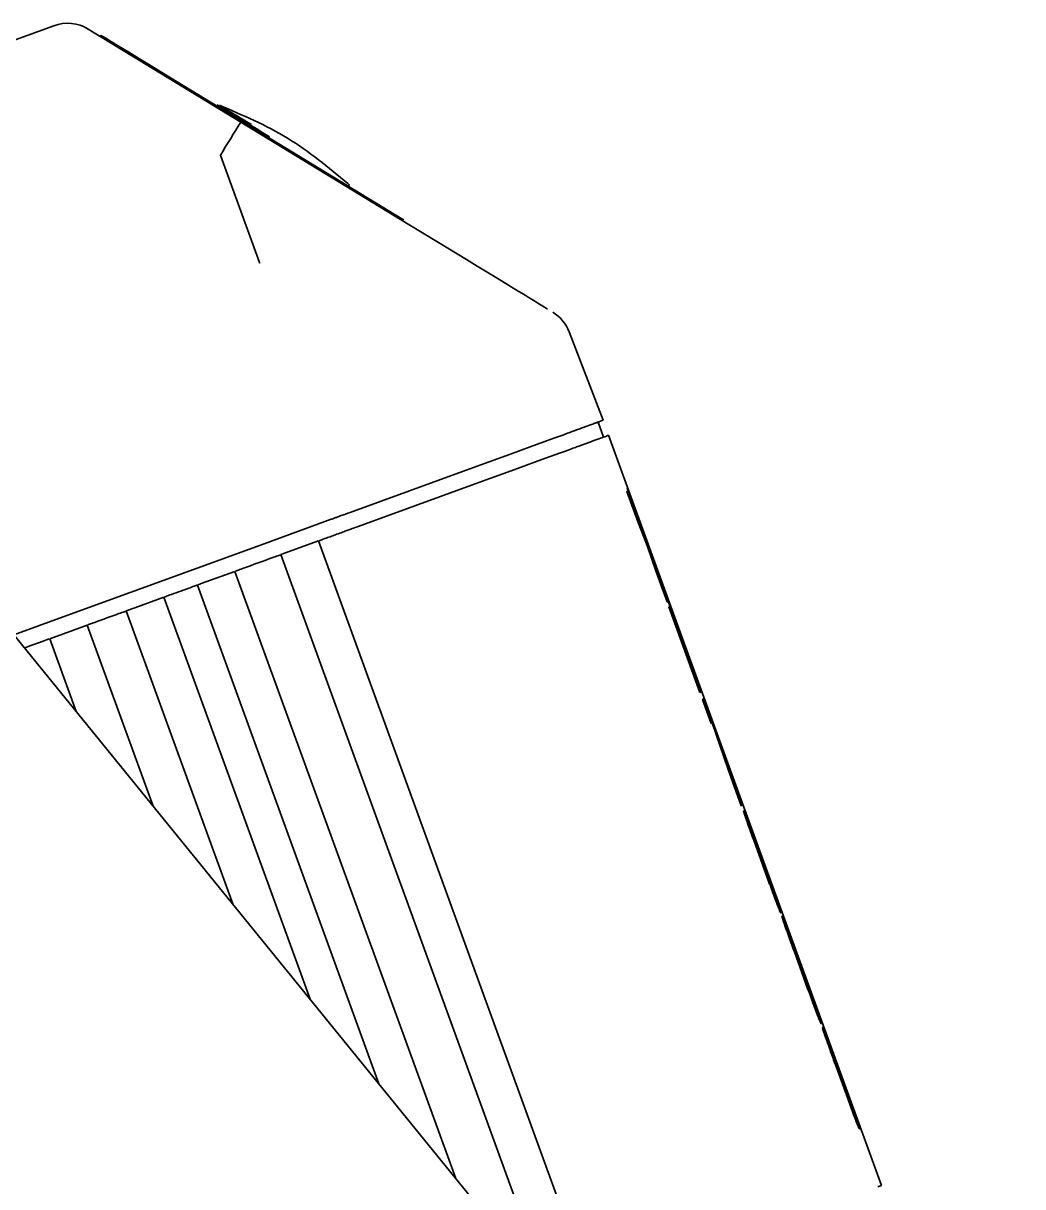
# Paper-space layout 'Blatt1' of a CAD drawing. Header units: millimetres. Extents: x 0 to 1189, y 0 to 841.
# Drawn here: x 426.52 to 434.03, y 642.49 to 651.24 of the extents above; entities that cross this region are included whole.
import ezdxf

# ---------------------------------------------------------------- set-up
doc = ezdxf.new("R2010")
doc.units = ezdxf.units.MM

psp = doc.layouts.new('Blatt1')

# ---------------------------------------------------------------- linework, layer by layer
at = {"color": 7, "linetype": 'Continuous', "lineweight": 35}
for p, q in [((426.7474, 651.2182), (423.2238, 649.9357)), ((428.1527, 650.4938), (427.0061, 651.1924)), ((427.1016, 651.146), (427.0964, 651.1374)), ((427.5713, 650.8598), (429.3646, 649.7671)), ((429.4124, 649.7263), (428.1527, 650.4938)), ((428.2932, 649.4379), (428.0015, 650.2384)), ((428.9446, 650.0408), (428.9435, 650.0414)), ((428.9617, 650.0216), (428.9624, 650.0211)), ((429.3796, 649.758), (429.3646, 649.7671)), ((430.165, 649.2677), (430.0472, 649.3395)), ((424.5712, 648.9443), (434.0326, 637.3102)), ((430.8776, 648.2519), (430.6228, 648.9156)), ((430.881, 648.1254), (430.84, 648.2382)), ((430.7278, 648.1974), (430.7738, 648.2141)), ((430.6937, 648.0573), (430.7688, 648.0846)), ((430.8149, 648.1013), (430.7688, 648.0846)), ((432.9707, 642.501), (430.9186, 648.1391)), ((429.8476, 647.877), (428.9941, 647.5664)), ((429.8877, 647.7639), (429.0359, 647.4539)), ((431.0553, 647.7177), (431.059, 647.719)), ((431.1401, 647.4848), (431.0553, 647.7177)), ((431.0572, 647.7413), (431.061, 647.7427)), ((431.1191, 647.5637), (431.0572, 647.7413)), ((431.059, 647.719), (431.1617, 647.4531)), ((431.1438, 647.4861), (431.059, 647.719)), ((431.1617, 647.4531), (431.061, 647.7427)), ((431.061, 647.7427), (431.149, 647.5009)), ((428.9087, 647.5353), (428.9159, 647.5379)), ((431.1401, 647.4848), (431.1438, 647.4861)), ((431.2103, 647.3035), (431.1401, 647.4848)), ((431.2141, 647.3049), (431.1438, 647.4861)), ((431.149, 647.5009), (431.2168, 647.3059)), ((428.9497, 647.4225), (428.9575, 647.4253)), ((428.4544, 647.2422), (428.7363, 647.3448)), ((428.7363, 647.3448), (430.7885, 641.7067)), ((431.2103, 647.3035), (431.2141, 647.3049)), ((431.273, 647.1196), (431.2103, 647.3035)), ((431.2767, 647.1209), (431.2141, 647.3049)), ((431.2168, 647.3059), (431.2902, 647.113)), ((430.4789, 641.68), (428.4544, 647.2422)), ((428.1083, 647.1163), (429.7695, 642.5523)), ((431.3782, 646.8711), (431.2693, 647.1577)), ((431.2693, 647.1577), (431.3615, 646.888)), ((431.273, 647.1196), (431.2767, 647.1209)), ((431.3578, 646.8867), (431.273, 647.1196)), ((431.3615, 646.888), (431.2767, 647.1209)), ((431.2902, 647.113), (431.3782, 646.8711)), ((429.1916, 643.2629), (427.8264, 647.0137)), ((431.3745, 646.8698), (431.3076, 647.0456)), ((427.5738, 646.9217), (428.6738, 643.8996)), ((431.3578, 646.8867), (431.3615, 646.888)), ((431.3751, 646.8508), (431.3713, 646.8494)), ((431.6052, 646.2067), (431.3713, 646.8494)), ((431.3745, 646.8698), (431.3782, 646.8711)), ((431.3787, 646.8641), (431.375, 646.8627)), ((431.3877, 646.8278), (431.375, 646.8627)), ((431.609, 646.2081), (431.3751, 646.8508)), ((431.3776, 646.8517), (431.546, 646.3892)), ((431.5509, 646.3909), (431.3787, 646.8641)), ((431.3806, 646.8647), (431.6183, 646.2114)), ((428.0959, 644.6102), (427.2919, 646.8191)), ((431.3881, 646.828), (431.3865, 646.8274)), ((431.5476, 646.3898), (431.3881, 646.828)), ((431.3901, 646.8287), (431.5496, 646.3905)), ((426.716, 646.6095), (426.9979, 646.7121)), ((426.9979, 646.7121), (427.4932, 645.3513)), ((426.6593, 646.5889), (426.7127, 646.6083)), ((426.9153, 646.0619), (426.716, 646.6095)), ((431.6052, 646.2067), (431.609, 646.2081)), ((431.6282, 646.1553), (431.6244, 646.154)), ((431.69, 645.9738), (431.6244, 646.154)), ((431.6938, 645.9752), (431.6282, 646.1553)), ((431.6375, 646.1587), (431.7391, 645.8796)), ((431.6938, 645.9752), (431.69, 645.9738)), ((431.8138, 645.6338), (431.6973, 645.9764)), ((431.8175, 645.6351), (431.701, 645.9778)), ((431.7391, 645.8796), (431.8565, 645.5372)), ((431.8138, 645.6338), (431.8175, 645.6351)), ((431.9154, 645.3546), (431.8138, 645.6338)), ((431.9191, 645.356), (431.8175, 645.6351)), ((431.8629, 645.5395), (431.9285, 645.3594)), ((431.9154, 645.3546), (431.9191, 645.356)), ((431.9378, 645.3141), (431.934, 645.3127)), ((431.9381, 645.3179), (431.9344, 645.3165)), ((431.9355, 645.3133), (431.9344, 645.3165)), ((432.0852, 644.9137), (431.9381, 645.3179)), ((432.0029, 645.1374), (431.9385, 645.3143)), ((432.0059, 645.1385), (432.0056, 645.1384)), ((432.0056, 645.1384), (432.0871, 644.9144)), ((432.1143, 644.8076), (432.0097, 645.095)), ((432.0135, 645.0964), (432.1181, 644.809)), ((432.0348, 645.0461), (432.1061, 644.8503)), ((432.1111, 644.8521), (432.041, 645.0447)), ((432.1276, 644.8124), (432.0487, 645.0291)), ((432.0832, 644.913), (432.0852, 644.9137)), ((432.1074, 644.8508), (432.0845, 644.9135)), ((432.2125, 644.5502), (432.2162, 644.5515)), ((432.2261, 644.5248), (432.2223, 644.5234)), ((432.2958, 644.3356), (432.2967, 644.3361)), ((432.4178, 643.9742), (432.3126, 644.2631)), ((432.4216, 643.9756), (432.3164, 644.2645)), ((432.3258, 644.2679), (432.431, 643.979)), ((432.4161, 644.0021), (432.3322, 644.2325)), ((432.4115, 644.0114), (432.3349, 644.222)), ((432.3359, 644.2339), (432.4198, 644.0035)), ((432.4556, 643.8998), (432.4547, 643.8994)), ((432.5197, 643.7181), (432.5159, 643.7168)), ((432.5319, 643.6921), (432.5281, 643.6907)), ((432.5307, 643.6836), (432.5281, 643.6907)), ((432.5974, 643.5121), (432.5319, 643.6921)), ((432.5318, 643.6839), (432.528, 643.6826)), ((432.5321, 643.6841), (432.5318, 643.6839)), ((432.5321, 643.6841), (432.5977, 643.5039)), ((432.595, 643.5112), (432.5974, 643.5121)), ((432.5977, 643.5039), (432.5974, 643.5038)), ((432.6138, 643.4767), (432.7195, 643.1862)), ((432.6272, 643.4191), (432.6987, 643.2225)), ((432.7062, 643.1813), (432.6291, 643.3931)), ((432.71, 643.1827), (432.6329, 643.3945)), ((432.7032, 643.2133), (432.6332, 643.4056)), ((432.7069, 643.2147), (432.6369, 643.407)), ((432.7418, 643.1104), (432.7429, 643.1112)), ((432.8044, 642.9239), (432.8082, 642.9252))]:
    psp.add_line(p, q, dxfattribs=at)
at = {"color": 7, "linetype": 'Continuous', "lineweight": 35, "flags": 128}
for points in [[(427.5713, 650.8598), (427.4797, 650.9156), (427.3916, 650.9693), (427.3104, 651.0188), (427.2392, 651.0621), (427.1808, 651.0977), (427.1374, 651.1242), (427.1106, 651.1404), (427.1016, 651.146)], [(430.0472, 649.3395), (430.0302, 649.3498), (429.9926, 649.3727), (429.9311, 649.4102), (429.8494, 649.46), (429.6396, 649.5878), (429.4124, 649.7263)], [(430.8119, 648.228), (430.8242, 648.2325), (430.833, 648.2356), (430.8382, 648.2376), (430.84, 648.2382)], [(430.6527, 648.17), (430.6452, 648.1673), (430.637, 648.1643), (430.6282, 648.1611), (430.6186, 648.1576), (430.6084, 648.1539), (430.5974, 648.1499), (430.5858, 648.1457), (430.5735, 648.1412)], [(430.5735, 648.1412), (430.553, 648.1337), (430.5074, 648.1172), (430.4385, 648.0921), (430.3484, 648.0593), (430.2404, 648.02), (430.1181, 647.9754), (429.9856, 647.9272), (429.8476, 647.877)], [(430.89, 648.1287), (430.8882, 648.1281), (430.8841, 648.1265), (430.8776, 648.1242), (430.8688, 648.121), (430.858, 648.1171), (430.8453, 648.1124), (430.8308, 648.1072), (430.8149, 648.1013)], [(430.9186, 648.1391), (430.9168, 648.1385), (430.9114, 648.1365), (430.9025, 648.1332), (430.89, 648.1287)], [(430.6146, 648.0284), (430.594, 648.021), (430.5484, 648.0044), (430.4793, 647.9792), (430.3891, 647.9464), (430.2809, 647.907), (430.1584, 647.8624), (430.0259, 647.8142), (429.8877, 647.7639)], [(430.6937, 648.0573), (430.6863, 648.0545), (430.6781, 648.0516), (430.6692, 648.0483), (430.6597, 648.0449), (430.6494, 648.0411), (430.6385, 648.0372), (430.6269, 648.0329), (430.6146, 648.0284)], [(428.8944, 647.5301), (428.901, 647.5325), (428.9087, 647.5353)], [(428.9941, 647.5664), (428.9753, 647.5595), (428.9573, 647.553), (428.941, 647.547), (428.927, 647.5419), (428.9159, 647.5379)], [(428.8324, 647.5075), (428.3286, 647.3241), (427.8245, 647.1406), (427.3202, 646.9571), (426.8159, 646.7736), (426.446, 646.6389)], [(428.9575, 647.4253), (428.9641, 647.4277), (428.9719, 647.4306), (428.9808, 647.4338), (428.9906, 647.4374), (429.0012, 647.4412), (429.0124, 647.4453), (429.024, 647.4496), (429.0359, 647.4539)], [(428.7956, 647.3664), (428.7842, 647.3623), (428.7732, 647.3582), (428.7629, 647.3545), (428.7539, 647.3512), (428.7465, 647.3485), (428.7409, 647.3465), (428.7406, 647.3464)], [(428.8734, 647.3947), (428.8637, 647.3912), (428.8539, 647.3876), (428.8442, 647.3841), (428.8345, 647.3806), (428.8248, 647.377), (428.8151, 647.3735), (428.8053, 647.3699), (428.7956, 647.3664)], [(428.9497, 647.4225), (428.9433, 647.4202), (428.9357, 647.4174), (428.927, 647.4142), (428.9175, 647.4108), (428.9072, 647.407), (428.8963, 647.4031), (428.885, 647.3989), (428.8734, 647.3947)], [(428.4004, 647.2225), (428.3712, 647.2119), (428.342, 647.2013), (428.3127, 647.1907), (428.2835, 647.18), (428.2543, 647.1694), (428.2251, 647.1588), (428.1959, 647.1481), (428.1667, 647.1375)], [(428.4519, 647.2413), (428.4503, 647.2407), (428.4454, 647.2389), (428.4387, 647.2365), (428.4306, 647.2335), (428.4212, 647.2301), (428.411, 647.2264), (428.4004, 647.2225)], [(427.8264, 647.0137), (427.8543, 647.0238), (428.1083, 647.1163)], [(428.1667, 647.1375), (428.1554, 647.1334), (428.1445, 647.1294), (428.1344, 647.1258), (428.1256, 647.1225), (428.1182, 647.1199), (428.1128, 647.1179), (428.1122, 647.1177)], [(427.8237, 647.0126), (427.8223, 647.0121), (427.8172, 647.0103), (427.8104, 647.0078), (427.8021, 647.0048), (427.7926, 647.0013), (427.7822, 646.9976), (427.7714, 646.9936)], [(427.2919, 646.8191), (427.3557, 646.8423), (427.5738, 646.9217)], [(427.6314, 646.9427), (427.6202, 646.9386), (427.6094, 646.9347), (427.5995, 646.9311), (427.5908, 646.9279), (427.5836, 646.9253), (427.5782, 646.9233), (427.5774, 646.923)], [(427.7714, 646.9936), (427.7539, 646.9873), (427.7364, 646.9809), (427.7189, 646.9745), (427.7014, 646.9681), (427.6839, 646.9618), (427.6664, 646.9554), (427.6489, 646.949), (427.6314, 646.9427)], [(431.3776, 646.8517), (431.3773, 646.8516), (431.377, 646.8515), (431.3767, 646.8514), (431.3764, 646.8513), (431.376, 646.8512), (431.3757, 646.851), (431.3754, 646.8509), (431.3751, 646.8508)], [(427.2361, 646.7988), (427.2134, 646.7905), (427.1907, 646.7823), (427.168, 646.774), (427.1454, 646.7658), (427.1227, 646.7575), (427.1, 646.7492), (427.0773, 646.741), (427.0546, 646.7327)], [(427.2889, 646.818), (427.2877, 646.8176), (427.2825, 646.8157), (427.2756, 646.8132), (427.2672, 646.8101), (427.2575, 646.8066), (427.247, 646.8028), (427.2361, 646.7988)], [(427.0546, 646.7327), (427.0435, 646.7287), (427.0329, 646.7248), (427.0231, 646.7213), (427.0145, 646.7181), (427.0075, 646.7156), (427.0022, 646.7137), (427.0012, 646.7133)], [(426.6593, 646.5889), (426.6381, 646.5812), (426.617, 646.5734), (426.5958, 646.5657), (426.5746, 646.558), (426.5534, 646.5503), (426.5323, 646.5426), (426.5262, 646.5404)], [(432.5328, 643.6925), (432.5327, 643.6924), (432.5326, 643.6924), (432.5324, 643.6923), (432.5323, 643.6923), (432.5322, 643.6922), (432.5321, 643.6922), (432.532, 643.6922), (432.5319, 643.6921)]]:
    psp.add_lwpolyline(points, dxfattribs=at)
at = {"color": 7, "linetype": 'Continuous', "lineweight": 35}
for centre, radius, start, end in [((426.85, 650.9363), 0.3, 58.64154, 110.00367), ((445.942, 639.4), 20.965, 148.05141, 148.84133), ((430.3427, 648.8081), 0.2999, 20.99629, 58.65099), ((438.5866, 627.0207), 22.5874, 109.95595, 110.03324), ((431.6088, 646.2368), 0.6682, 109.97603, 110.14144), ((431.4228, 646.7365), 0.0979, 109.56524, 110.7697), ((431.5536, 646.3708), 0.0199, 107.39058, 112.44223), ((431.5185, 646.4779), 0.0928, 289.55673, 290.44983), ((431.53, 646.4397), 0.2448, 288.83091, 291.15295), ((430.2314, 650.0025), 4.0929, 289.95483, 290.09372), ((430.4858, 649.3056), 3.5428, 289.93561, 290.06076), ((431.7037, 645.9677), 0.4568, 289.54115, 290.3906), ((432.6726, 643.3031), 2.1868, 109.89429, 110.15426), ((431.9416, 645.3045), 0.0103, 107.86334, 111.94416), ((432.0755, 644.9457), 0.3968, 109.84723, 110.26141), ((432.3197, 644.2754), 0.6801, 109.99813, 110.16922), ((432.1451, 644.7515), 0.0154, 287.59475, 292.23058), ((431.861, 645.5339), 1.0446, 289.88205, 290.04483), ((432.1405, 644.7642), 0.2543, 289.67324, 290.31351), ((432.1603, 644.7189), 1.0633, 289.75313, 289.90745), ((433.6144, 640.7288), 2.3397, 110.08572, 110.15785), ((427.4794, 657.5481), 16.0178, 289.9401, 290.04909)]:
    psp.add_arc(centre, radius, start, end, dxfattribs=at)
for points, knots in [([(427.9822, 650.6184), (427.982, 650.6185), (427.9573, 650.6337), (428.1172, 650.5358), (428.1864, 650.4939), (428.3027, 650.4231), (428.3687, 650.3829)], [0, 0, 0, 0, 0.002032, 0.189062, 0.539653, 1, 1, 1, 1]), ([(428.9584, 650.0312), (428.8117, 650.1527), (428.5182, 650.3959), (428.1676, 650.5452), (427.9922, 650.6199)], [0, 0, 0, 0, 0.499998, 1, 1, 1, 1]), ([(428.0082, 650.6113), (428.0086, 650.6111), (428.0333, 650.5959), (428.1023, 650.5537), (428.1769, 650.5082), (428.2272, 650.4777), (428.2331, 650.4741)], [0, 0, 0, 0, 0.0051, 0.330161, 0.921415, 1, 1, 1, 1]), ([(428.0015, 650.2384), (428.001, 650.2401), (428.0003, 650.2425), (428.0005, 650.2457), (428.0011, 650.2469), (428.0014, 650.2475)], [0, 0, 0, 0, 0.564353, 0.792291, 1, 1, 1, 1]), ([(428.9713, 650.0156), (428.9686, 650.0193), (428.963, 650.0267), (428.9561, 650.0329), (428.9526, 650.0359)], [0, 0, 0, 0, 0.501342, 1, 1, 1, 1]), ([(428.2932, 649.4379), (428.2936, 649.4366), (428.2942, 649.435), (428.2942, 649.4331), (428.294, 649.4324), (428.2938, 649.4321), (428.2937, 649.432)], [0, 0, 0, 0, 0.638509, 0.84665, 0.929145, 1, 1, 1, 1]), ([(430.4596, 649.0882), (430.395, 649.1275), (430.3072, 649.1811), (430.212, 649.239), (430.1784, 649.2595), (430.168, 649.2658), (430.165, 649.2677)], [0, 0, 0, 0, 0.6573599, 0.8944582, 0.9686842, 1, 1, 1, 1]), ([(430.7738, 648.2141), (430.779, 648.216), (430.7905, 648.2202), (430.8071, 648.2262), (430.8225, 648.2318), (430.8332, 648.2357), (430.8408, 648.2385), (430.8452, 648.2401), (430.8481, 648.2411), (430.8489, 648.2415)], [0, 0, 0, 0, 0.208584, 0.455882, 0.663166, 0.824141, 0.886023, 0.966332, 1, 1, 1, 1]), ([(430.7278, 648.1974), (430.7226, 648.1955), (430.7112, 648.1913), (430.6946, 648.1853), (430.6791, 648.1797), (430.6684, 648.1757), (430.6608, 648.173), (430.6564, 648.1714), (430.6536, 648.1703), (430.6527, 648.17)], [0, 0, 0, 0, 0.20889, 0.456188, 0.663472, 0.824447, 0.886329, 0.96572, 1, 1, 1, 1]), ([(428.8324, 647.5075), (428.8363, 647.5089), (428.844, 647.5117), (428.8553, 647.5158), (428.8662, 647.5198), (428.8766, 647.5236), (428.8861, 647.527), (428.8967, 647.5309), (428.9042, 647.5336), (428.9087, 647.5353)], [0, 0, 0, 0, 0.153044, 0.302653, 0.44662, 0.582464, 0.708304, 0.821683, 1, 1, 1, 1]), ([(431.9359, 645.3044), (431.9357, 645.305), (431.9352, 645.3067), (431.9346, 645.309), (431.934, 645.3112), (431.934, 645.3123), (431.934, 645.3127)], [0, 0, 0, 0, 0.232949, 0.606873, 0.856009, 1, 1, 1, 1]), ([(431.9438, 645.2797), (431.9433, 645.2812), (431.9419, 645.2854), (431.9398, 645.2919), (431.9376, 645.2986), (431.9364, 645.3026), (431.9359, 645.3044)], [0, 0, 0, 0, 0.183209, 0.50945, 0.787377, 1, 1, 1, 1]), ([(431.9378, 645.3141), (431.9378, 645.314), (431.9376, 645.3136), (431.938, 645.3123), (431.9384, 645.3097), (431.9391, 645.3073), (431.9396, 645.3057)], [0, 0, 0, 0, 0.024413, 0.160004, 0.421149, 1, 1, 1, 1]), ([(431.9396, 645.3057), (431.9398, 645.305), (431.9407, 645.3023), (431.9423, 645.2971), (431.9447, 645.2897), (431.9466, 645.2841), (431.9476, 645.2811)], [0, 0, 0, 0, 0.0925069, 0.3249975, 0.6290374, 1, 1, 1, 1]), ([(431.9471, 645.3052), (431.9468, 645.3059), (431.9454, 645.3092), (431.9437, 645.3131), (431.9421, 645.317), (431.9412, 645.3183), (431.9408, 645.3189)], [0, 0, 0, 0, 0.168332, 0.690126, 0.856023, 1, 1, 1, 1]), ([(431.9572, 645.2411), (431.9564, 645.2433), (431.9542, 645.2497), (431.9507, 645.2595), (431.9471, 645.2702), (431.9449, 645.2766), (431.9438, 645.2797)], [0, 0, 0, 0, 0.171776, 0.496606, 0.760897, 1, 1, 1, 1]), ([(431.9648, 645.2586), (431.964, 645.2608), (431.9603, 645.2707), (431.9547, 645.2858), (431.9495, 645.2991), (431.9473, 645.3047), (431.9471, 645.3052)], [0, 0, 0, 0, 0.140595, 0.635815, 0.971071, 1, 1, 1, 1]), ([(431.9476, 645.2811), (431.9481, 645.2794), (431.9499, 645.2742), (431.953, 645.2652), (431.9569, 645.254), (431.9595, 645.2464), (431.9609, 645.2425)], [0, 0, 0, 0, 0.127483, 0.409946, 0.691497, 1, 1, 1, 1]), ([(431.9821, 645.1711), (431.9812, 645.1736), (431.9768, 645.186), (431.9685, 645.2093), (431.9611, 645.2301), (431.9572, 645.2411)], [0, 0, 0, 0, 0.107242, 0.529271, 1, 1, 1, 1]), ([(431.9609, 645.2425), (431.9617, 645.2402), (431.9659, 645.2285), (431.9741, 645.2051), (431.9817, 645.1841), (431.9859, 645.1725)], [0, 0, 0, 0, 0.0973418, 0.5023265, 1, 1, 1, 1]), ([(431.9974, 645.1701), (431.9965, 645.1726), (431.9919, 645.1851), (431.9841, 645.2063), (431.9742, 645.2333), (431.9679, 645.2503), (431.9648, 645.2586)], [0, 0, 0, 0, 0.085348, 0.423632, 0.716224, 1, 1, 1, 1]), ([(431.9859, 645.1725), (431.9868, 645.17), (431.9914, 645.1574), (431.9977, 645.1397), (432.006, 645.1169), (432.0107, 645.1041), (432.0135, 645.0964)], [0, 0, 0, 0, 0.098777, 0.495888, 0.695128, 1, 1, 1, 1]), ([(432.0097, 645.095), (432.0088, 645.0975), (432.0042, 645.1102), (431.9978, 645.1279), (431.9895, 645.1507), (431.9849, 645.1634), (431.9821, 645.1711)], [0, 0, 0, 0, 0.099816, 0.498739, 0.697546, 1, 1, 1, 1]), ([(432.0487, 645.0291), (432.0478, 645.0317), (432.0432, 645.0443), (432.0355, 645.0656), (432.0255, 645.0928), (432.0162, 645.1186), (432.0068, 645.1443), (432.0005, 645.1615), (431.9974, 645.1701)], [0, 0, 0, 0, 0.053867, 0.269244, 0.452012, 0.634742, 0.817473, 1, 1, 1, 1]), ([(432.0029, 645.1374), (432.0029, 645.1373), (432.0028, 645.1367), (432.0034, 645.1351), (432.0037, 645.1336), (432.004, 645.1327)], [0, 0, 0, 0, 0.068219, 0.394957, 1, 1, 1, 1]), ([(432.004, 645.1327), (432.0043, 645.1317), (432.005, 645.1295), (432.0066, 645.1246), (432.008, 645.1207), (432.0089, 645.1179)], [0, 0, 0, 0, 0.199361, 0.437444, 1, 1, 1, 1]), ([(432.0071, 645.1359), (432.0069, 645.1364), (432.0066, 645.1372), (432.0062, 645.1381), (432.0059, 645.1384), (432.0059, 645.1385)], [0, 0, 0, 0, 0.572717, 0.879884, 1, 1, 1, 1]), ([(432.0173, 645.1093), (432.0165, 645.1115), (432.0143, 645.1174), (432.0111, 645.126), (432.0085, 645.1326), (432.0073, 645.1356), (432.0071, 645.1359)], [0, 0, 0, 0, 0.246751, 0.665962, 0.958766, 1, 1, 1, 1]), ([(432.0089, 645.1179), (432.0097, 645.1158), (432.0117, 645.1102), (432.015, 645.1007), (432.0177, 645.0934), (432.019, 645.0896)], [0, 0, 0, 0, 0.22771, 0.595514, 1, 1, 1, 1]), ([(432.0287, 645.0784), (432.0278, 645.0809), (432.0255, 645.0873), (432.0217, 645.0976), (432.0188, 645.1054), (432.0173, 645.1093)], [0, 0, 0, 0, 0.242385, 0.625809, 1, 1, 1, 1]), ([(432.019, 645.0896), (432.0199, 645.0871), (432.0227, 645.0795), (432.0279, 645.065), (432.0323, 645.053), (432.0348, 645.0461)], [0, 0, 0, 0, 0.1733977, 0.5215128, 1, 1, 1, 1]), ([(432.041, 645.0447), (432.0401, 645.0472), (432.0376, 645.0541), (432.0335, 645.0653), (432.0303, 645.074), (432.0287, 645.0784)], [0, 0, 0, 0, 0.225286, 0.612799, 1, 1, 1, 1]), ([(432.1061, 644.8503), (432.107, 644.8477), (432.1097, 644.8402), (432.1144, 644.8274), (432.1201, 644.8119), (432.1239, 644.8015), (432.1258, 644.7963)], [0, 0, 0, 0, 0.140429, 0.421419, 0.711196, 1, 1, 1, 1]), ([(432.127, 644.7967), (432.1261, 644.7992), (432.1233, 644.8067), (432.1187, 644.8195), (432.1131, 644.835), (432.1093, 644.8455), (432.1074, 644.8508)], [0, 0, 0, 0, 0.138822, 0.417874, 0.708282, 1, 1, 1, 1]), ([(432.1307, 644.7981), (432.1298, 644.8006), (432.1271, 644.8081), (432.1225, 644.8209), (432.1169, 644.8364), (432.113, 644.8469), (432.1111, 644.8521)], [0, 0, 0, 0, 0.1389, 0.417913, 0.708279, 1, 1, 1, 1]), ([(432.1485, 644.714), (432.1476, 644.7165), (432.1449, 644.724), (432.1402, 644.7366), (432.1349, 644.7513), (432.1296, 644.7656), (432.1245, 644.7796), (432.1194, 644.7936), (432.116, 644.8029), (432.1143, 644.8076)], [0, 0, 0, 0, 0.0804311, 0.2415178, 0.4029413, 0.5518011, 0.7009675, 0.8503585, 1, 1, 1, 1]), ([(432.1181, 644.809), (432.119, 644.8064), (432.1218, 644.7989), (432.1264, 644.7862), (432.1318, 644.7714), (432.137, 644.7571), (432.1421, 644.7431), (432.1472, 644.7292), (432.1506, 644.72), (432.1523, 644.7153)], [0, 0, 0, 0, 0.0810486, 0.2430897, 0.4050747, 0.5540165, 0.702846, 0.8515633, 1, 1, 1, 1]), ([(432.1258, 644.7963), (432.1267, 644.7938), (432.1301, 644.7846), (432.1355, 644.7703), (432.1413, 644.7551), (432.1448, 644.746), (432.1466, 644.7422), (432.1468, 644.7416)], [0, 0, 0, 0, 0.134538, 0.500009, 0.784033, 0.966858, 1, 1, 1, 1]), ([(432.1616, 644.7187), (432.1607, 644.7212), (432.1562, 644.7338), (432.1482, 644.7557), (432.1378, 644.7845), (432.131, 644.8031), (432.1276, 644.8124)], [0, 0, 0, 0, 0.0803287, 0.4029246, 0.7009746, 1, 1, 1, 1]), ([(432.15, 644.7427), (432.1498, 644.7433), (432.1487, 644.7471), (432.1457, 644.756), (432.1403, 644.7713), (432.1351, 644.7859), (432.1317, 644.7954), (432.1307, 644.7981)], [0, 0, 0, 0, 0.0300253, 0.2024571, 0.4831432, 0.8567053, 1, 1, 1, 1]), ([(432.1468, 644.7416), (432.147, 644.7412), (432.1477, 644.7398), (432.1484, 644.738), (432.1495, 644.7371), (432.1497, 644.7369)], [0, 0, 0, 0, 0.219846, 0.824581, 1, 1, 1, 1]), ([(432.1509, 644.7373), (432.1509, 644.7373), (432.1513, 644.7379), (432.1505, 644.7399), (432.1502, 644.7416), (432.15, 644.7427)], [0, 0, 0, 0, 0.0249993, 0.3750308, 1, 1, 1, 1]), ([(432.1788, 644.6326), (432.1779, 644.6348), (432.1736, 644.6464), (432.1674, 644.6628), (432.1582, 644.6877), (432.1525, 644.7032), (432.1485, 644.714)], [0, 0, 0, 0, 0.083046, 0.427669, 0.605622, 1, 1, 1, 1]), ([(432.1523, 644.7153), (432.1532, 644.7128), (432.1577, 644.7004), (432.1641, 644.6833), (432.1733, 644.6587), (432.1788, 644.6439), (432.1825, 644.6339)], [0, 0, 0, 0, 0.091952, 0.455315, 0.63211, 1, 1, 1, 1]), ([(432.191, 644.637), (432.1902, 644.6393), (432.186, 644.6509), (432.1802, 644.6674), (432.1711, 644.6924), (432.1655, 644.708), (432.1616, 644.7187)], [0, 0, 0, 0, 0.083113, 0.427681, 0.605663, 1, 1, 1, 1]), ([(432.1928, 644.5956), (432.1922, 644.5973), (432.19, 644.6028), (432.1866, 644.6117), (432.1826, 644.6222), (432.1801, 644.629), (432.1788, 644.6326)], [0, 0, 0, 0, 0.1419153, 0.4494971, 0.7160433, 1, 1, 1, 1]), ([(432.1825, 644.6339), (432.1833, 644.6317), (432.1857, 644.6254), (432.1893, 644.6159), (432.1932, 644.6057), (432.1955, 644.5998), (432.1966, 644.5969)], [0, 0, 0, 0, 0.177624, 0.515747, 0.766678, 1, 1, 1, 1]), ([(432.2042, 644.5997), (432.2036, 644.6015), (432.2017, 644.6071), (432.1985, 644.616), (432.1947, 644.6266), (432.1923, 644.6335), (432.191, 644.637)], [0, 0, 0, 0, 0.14198, 0.449593, 0.715669, 1, 1, 1, 1]), ([(432.2077, 644.5588), (432.2074, 644.5594), (432.2056, 644.5635), (432.2024, 644.5713), (432.1978, 644.583), (432.1946, 644.5911), (432.1928, 644.5956)], [0, 0, 0, 0, 0.050294, 0.342454, 0.635662, 1, 1, 1, 1]), ([(432.1966, 644.5969), (432.1972, 644.5953), (432.2001, 644.588), (432.2039, 644.5785), (432.2081, 644.5679), (432.2103, 644.5629), (432.2115, 644.5601)], [0, 0, 0, 0, 0.133202, 0.592646, 0.769998, 1, 1, 1, 1]), ([(432.2168, 644.5621), (432.2166, 644.5627), (432.2153, 644.5671), (432.213, 644.574), (432.209, 644.5859), (432.2062, 644.594), (432.2042, 644.5997)], [0, 0, 0, 0, 0.050944, 0.346799, 0.548006, 1, 1, 1, 1]), ([(432.2115, 644.5601), (432.2117, 644.5596), (432.2127, 644.5575), (432.214, 644.555), (432.2152, 644.5525), (432.2159, 644.5518), (432.2162, 644.5515)], [0, 0, 0, 0, 0.174219, 0.706252, 0.870407, 1, 1, 1, 1]), ([(432.219, 644.5525), (432.219, 644.5526), (432.2194, 644.5532), (432.2187, 644.5548), (432.2182, 644.5579), (432.2174, 644.5603), (432.2168, 644.5621)], [0, 0, 0, 0, 0.015163, 0.230725, 0.439718, 1, 1, 1, 1]), ([(432.2125, 644.5502), (432.2124, 644.5502), (432.2117, 644.5503), (432.211, 644.5524), (432.2094, 644.555), (432.2083, 644.5574), (432.2077, 644.5588)], [0, 0, 0, 0, 0.017349, 0.229985, 0.545598, 1, 1, 1, 1]), ([(432.2242, 644.5138), (432.2241, 644.5143), (432.2235, 644.5166), (432.2229, 644.5195), (432.2221, 644.5222), (432.2223, 644.5231), (432.2223, 644.5234)], [0, 0, 0, 0, 0.173053, 0.700268, 0.916586, 1, 1, 1, 1]), ([(432.2365, 644.476), (432.2359, 644.4777), (432.2334, 644.485), (432.23, 644.4955), (432.2264, 644.5064), (432.2249, 644.5116), (432.2242, 644.5138)], [0, 0, 0, 0, 0.1321838, 0.5878584, 0.8287762, 1, 1, 1, 1]), ([(432.228, 644.5151), (432.2278, 644.5157), (432.2272, 644.5179), (432.2266, 644.5207), (432.2259, 644.5234), (432.226, 644.5244), (432.2261, 644.5248)], [0, 0, 0, 0, 0.174977, 0.706044, 0.870183, 1, 1, 1, 1]), ([(432.2402, 644.4774), (432.2397, 644.4791), (432.2372, 644.4865), (432.2339, 644.4961), (432.2308, 644.5058), (432.2292, 644.5109), (432.2284, 644.5139), (432.228, 644.5151)], [0, 0, 0, 0, 0.133326, 0.5926725, 0.7698017, 0.8995452, 1, 1, 1, 1]), ([(432.2287, 644.5258), (432.2288, 644.5257), (432.2295, 644.5255), (432.23, 644.5238), (432.2311, 644.522), (432.2321, 644.5196), (432.2328, 644.518), (432.2332, 644.517)], [0, 0, 0, 0, 0.015301, 0.230723, 0.441156, 0.69178, 1, 1, 1, 1]), ([(432.2332, 644.517), (432.2335, 644.5164), (432.2353, 644.5122), (432.2379, 644.5055), (432.2414, 644.4967), (432.2445, 644.4887), (432.2466, 644.4831), (432.2477, 644.4801)], [0, 0, 0, 0, 0.050988, 0.347001, 0.548431, 0.76075, 1, 1, 1, 1]), ([(432.2495, 644.4386), (432.2487, 644.4409), (432.2464, 644.4473), (432.2431, 644.4568), (432.2395, 644.4671), (432.2375, 644.4731), (432.2365, 644.476)], [0, 0, 0, 0, 0.177695, 0.515829, 0.76661, 1, 1, 1, 1]), ([(432.2532, 644.44), (432.2525, 644.4422), (432.2502, 644.4486), (432.2469, 644.4582), (432.2433, 644.4684), (432.2412, 644.4745), (432.2402, 644.4774)], [0, 0, 0, 0, 0.177802, 0.515728, 0.766603, 1, 1, 1, 1]), ([(432.2477, 644.4801), (432.2484, 644.4784), (432.2505, 644.4728), (432.2538, 644.464), (432.2578, 644.4534), (432.2603, 644.4466), (432.2616, 644.4431)], [0, 0, 0, 0, 0.14177, 0.449418, 0.715827, 1, 1, 1, 1]), ([(432.2787, 644.3569), (432.2778, 644.3594), (432.2733, 644.3718), (432.2671, 644.389), (432.2583, 644.4137), (432.253, 644.4286), (432.2495, 644.4386)], [0, 0, 0, 0, 0.09204, 0.455361, 0.632062, 1, 1, 1, 1]), ([(432.2824, 644.3582), (432.2815, 644.3607), (432.277, 644.3731), (432.2709, 644.3904), (432.2638, 644.4101), (432.2585, 644.425), (432.255, 644.435), (432.2532, 644.44)], [0, 0, 0, 0, 0.09199, 0.455275, 0.632096, 0.818375, 1, 1, 1, 1]), ([(432.2616, 644.4431), (432.2625, 644.4408), (432.2668, 644.4292), (432.2728, 644.4128), (432.28, 644.3933), (432.2857, 644.3777), (432.2896, 644.367), (432.2916, 644.3616)], [0, 0, 0, 0, 0.083022, 0.427677, 0.605614, 0.801071, 1, 1, 1, 1]), ([(432.3126, 644.2631), (432.3117, 644.2657), (432.3071, 644.2783), (432.2991, 644.3003), (432.2887, 644.329), (432.282, 644.3476), (432.2787, 644.3569)], [0, 0, 0, 0, 0.081053, 0.405128, 0.70287, 1, 1, 1, 1]), ([(432.3164, 644.2645), (432.3155, 644.267), (432.3109, 644.2797), (432.3029, 644.3016), (432.2942, 644.3257), (432.2874, 644.3443), (432.2841, 644.3536), (432.2824, 644.3582)], [0, 0, 0, 0, 0.0810533, 0.4050469, 0.702789, 0.8515195, 1, 1, 1, 1]), ([(432.2916, 644.3616), (432.2925, 644.3591), (432.2953, 644.3515), (432.2999, 644.339), (432.3053, 644.3242), (432.3105, 644.3099), (432.3156, 644.2959), (432.3207, 644.2819), (432.3241, 644.2726), (432.3258, 644.2679)], [0, 0, 0, 0, 0.080431, 0.241435, 0.40297, 0.551829, 0.700995, 0.850441, 1, 1, 1, 1]), ([(432.2961, 644.3329), (432.296, 644.3332), (432.2959, 644.3339), (432.2956, 644.3348), (432.2958, 644.3354), (432.2958, 644.3356)], [0, 0, 0, 0, 0.3308158, 0.8082179, 1, 1, 1, 1]), ([(432.2994, 644.3219), (432.2991, 644.3229), (432.2982, 644.3256), (432.297, 644.3293), (432.2963, 644.3319), (432.2961, 644.3329)], [0, 0, 0, 0, 0.2915896, 0.7305052, 1, 1, 1, 1]), ([(432.2967, 644.3361), (432.2968, 644.3362), (432.297, 644.3362), (432.2974, 644.3356), (432.2979, 644.3349), (432.2982, 644.3342), (432.2985, 644.3337)], [0, 0, 0, 0, 0.03937, 0.215912, 0.531258, 1, 1, 1, 1]), ([(432.2985, 644.3337), (432.2986, 644.3334), (432.2995, 644.3316), (432.3011, 644.3276), (432.3026, 644.3239), (432.3035, 644.3217)], [0, 0, 0, 0, 0.0959, 0.443478, 1, 1, 1, 1]), ([(432.3101, 644.2909), (432.3093, 644.2931), (432.3075, 644.2983), (432.3048, 644.3059), (432.302, 644.314), (432.3003, 644.3192), (432.2994, 644.3219)], [0, 0, 0, 0, 0.216129, 0.500774, 0.744208, 1, 1, 1, 1]), ([(432.3035, 644.3217), (432.304, 644.3203), (432.3052, 644.3172), (432.3072, 644.3121), (432.3085, 644.3085), (432.3093, 644.3065)], [0, 0, 0, 0, 0.280449, 0.612752, 1, 1, 1, 1]), ([(432.3178, 644.2719), (432.3169, 644.2744), (432.3144, 644.2813), (432.3103, 644.2923), (432.3071, 644.3009), (432.3055, 644.3051)], [0, 0, 0, 0, 0.223224, 0.62119, 1, 1, 1, 1]), ([(432.3093, 644.3065), (432.3101, 644.3043), (432.3125, 644.2979), (432.3166, 644.2869), (432.3199, 644.278), (432.3216, 644.2733)], [0, 0, 0, 0, 0.194088, 0.578877, 1, 1, 1, 1]), ([(432.3224, 644.2565), (432.3215, 644.259), (432.319, 644.266), (432.3148, 644.2775), (432.3117, 644.2865), (432.3101, 644.2909)], [0, 0, 0, 0, 0.21788, 0.614009, 1, 1, 1, 1]), ([(432.3322, 644.2325), (432.3313, 644.2351), (432.3284, 644.2429), (432.3236, 644.256), (432.3197, 644.2666), (432.3178, 644.2719)], [0, 0, 0, 0, 0.192627, 0.596781, 1, 1, 1, 1]), ([(432.3216, 644.2733), (432.3225, 644.2708), (432.3253, 644.263), (432.3302, 644.2499), (432.334, 644.2392), (432.3359, 644.2339)], [0, 0, 0, 0, 0.190599, 0.593764, 1, 1, 1, 1]), ([(432.3349, 644.222), (432.334, 644.2246), (432.3314, 644.2316), (432.3273, 644.2431), (432.324, 644.252), (432.3224, 644.2565)], [0, 0, 0, 0, 0.220628, 0.610543, 1, 1, 1, 1]), ([(432.4241, 643.977), (432.4232, 643.9796), (432.4206, 643.9865), (432.4164, 643.998), (432.4132, 644.007), (432.4115, 644.0114)], [0, 0, 0, 0, 0.219121, 0.608379, 1, 1, 1, 1]), ([(432.4304, 643.9625), (432.4295, 643.965), (432.4267, 643.9729), (432.4219, 643.986), (432.418, 643.9967), (432.4161, 644.0021)], [0, 0, 0, 0, 0.18998, 0.5933328, 1, 1, 1, 1]), ([(432.452, 643.8806), (432.4511, 643.8831), (432.4483, 643.8906), (432.4437, 643.9032), (432.4383, 643.9179), (432.4331, 643.9323), (432.428, 643.9462), (432.4229, 643.9602), (432.4195, 643.9696), (432.4178, 643.9742)], [0, 0, 0, 0, 0.080375, 0.2414617, 0.4029413, 0.5518831, 0.7010495, 0.8504405, 1, 1, 1, 1]), ([(432.4198, 644.0035), (432.4207, 644.0009), (432.4236, 643.9931), (432.4284, 643.9799), (432.4322, 643.9692), (432.4342, 643.9639)], [0, 0, 0, 0, 0.1919633, 0.5965739, 1, 1, 1, 1]), ([(432.4558, 643.8819), (432.4548, 643.8845), (432.4521, 643.892), (432.4475, 643.9046), (432.4421, 643.9193), (432.4369, 643.9336), (432.4318, 643.9476), (432.4267, 643.9616), (432.4233, 643.9709), (432.4216, 643.9756)], [0, 0, 0, 0, 0.080386, 0.241413, 0.402997, 0.551821, 0.701008, 0.850476, 1, 1, 1, 1]), ([(432.4368, 643.9428), (432.4359, 643.9451), (432.4334, 643.9518), (432.4292, 643.9633), (432.4258, 643.9724), (432.4241, 643.977)], [0, 0, 0, 0, 0.202351, 0.591933, 1, 1, 1, 1]), ([(432.4423, 643.9292), (432.4416, 643.9313), (432.4393, 643.9378), (432.4354, 643.9489), (432.4321, 643.9578), (432.4304, 643.9625)], [0, 0, 0, 0, 0.194469, 0.578763, 1, 1, 1, 1]), ([(432.431, 643.979), (432.4319, 643.9765), (432.4365, 643.9638), (432.4445, 643.9419), (432.4532, 643.9178), (432.4599, 643.8992), (432.4633, 643.8899), (432.465, 643.8853)], [0, 0, 0, 0, 0.081047, 0.405042, 0.702842, 0.851506, 1, 1, 1, 1]), ([(432.4342, 643.9639), (432.4351, 643.9614), (432.4376, 643.9545), (432.4415, 643.9434), (432.4446, 643.9348), (432.4461, 643.9305)], [0, 0, 0, 0, 0.223585, 0.621201, 1, 1, 1, 1]), ([(432.4485, 643.9122), (432.448, 643.9134), (432.4466, 643.9169), (432.4443, 643.923), (432.4408, 643.9319), (432.4383, 643.9387), (432.4368, 643.9428)], [0, 0, 0, 0, 0.123616, 0.341335, 0.600786, 1, 1, 1, 1]), ([(432.4461, 643.9305), (432.4468, 643.9286), (432.4481, 643.9249), (432.4499, 643.9198), (432.4509, 643.9166), (432.4514, 643.9152)], [0, 0, 0, 0, 0.388009, 0.718363, 1, 1, 1, 1]), ([(432.4531, 643.9016), (432.4529, 643.902), (432.4521, 643.9036), (432.4506, 643.9071), (432.4493, 643.9103), (432.4485, 643.9122)], [0, 0, 0, 0, 0.11363, 0.466916, 1, 1, 1, 1]), ([(432.4514, 643.9152), (432.4518, 643.914), (432.4528, 643.911), (432.4542, 643.9068), (432.455, 643.9038), (432.4553, 643.9027)], [0, 0, 0, 0, 0.285942, 0.73949, 1, 1, 1, 1]), ([(432.4822, 643.7992), (432.4814, 643.8014), (432.477, 643.813), (432.4709, 643.8294), (432.4617, 643.8543), (432.456, 643.8699), (432.452, 643.8806)], [0, 0, 0, 0, 0.0829898, 0.4276135, 0.6056789, 1, 1, 1, 1]), ([(432.4547, 643.8994), (432.4546, 643.8994), (432.4544, 643.8993), (432.4538, 643.9004), (432.4534, 643.9011), (432.4531, 643.9016)], [0, 0, 0, 0, 0.0443663, 0.2787355, 1, 1, 1, 1]), ([(432.4553, 643.9027), (432.4554, 643.9025), (432.4555, 643.9018), (432.4556, 643.9009), (432.4558, 643.9001), (432.4557, 643.8999), (432.4556, 643.8998)], [0, 0, 0, 0, 0.280423, 0.69858, 0.904413, 1, 1, 1, 1]), ([(432.486, 643.8005), (432.4851, 643.8028), (432.4808, 643.8144), (432.4747, 643.8308), (432.4674, 643.8503), (432.4617, 643.8658), (432.4578, 643.8765), (432.4558, 643.8819)], [0, 0, 0, 0, 0.083041, 0.427705, 0.605582, 0.801071, 1, 1, 1, 1]), ([(432.465, 643.8853), (432.4659, 643.8828), (432.4704, 643.8704), (432.4766, 643.8532), (432.4837, 643.8334), (432.489, 643.8186), (432.4926, 643.8085), (432.4944, 643.8036)], [0, 0, 0, 0, 0.091988, 0.455347, 0.632034, 0.818298, 1, 1, 1, 1]), ([(432.4963, 643.7622), (432.4956, 643.7639), (432.4935, 643.7694), (432.4901, 643.7783), (432.4861, 643.7889), (432.4835, 643.7957), (432.4822, 643.7992)], [0, 0, 0, 0, 0.141896, 0.44936, 0.715729, 1, 1, 1, 1]), ([(432.5001, 643.7635), (432.4994, 643.7653), (432.4973, 643.7708), (432.4939, 643.7796), (432.4898, 643.7902), (432.4873, 643.797), (432.486, 643.8005)], [0, 0, 0, 0, 0.141915, 0.449497, 0.716043, 1, 1, 1, 1]), ([(432.4944, 643.8036), (432.4952, 643.8014), (432.4974, 643.795), (432.5008, 643.7854), (432.5044, 643.7752), (432.5065, 643.7692), (432.5075, 643.7663)], [0, 0, 0, 0, 0.177775, 0.51578, 0.76676, 1, 1, 1, 1]), ([(432.5112, 643.7254), (432.5109, 643.726), (432.5091, 643.7301), (432.5059, 643.7379), (432.5012, 643.7496), (432.498, 643.7577), (432.4963, 643.7622)], [0, 0, 0, 0, 0.050294, 0.342364, 0.635659, 1, 1, 1, 1]), ([(432.5149, 643.7268), (432.5147, 643.7274), (432.5128, 643.7316), (432.51, 643.7383), (432.5065, 643.747), (432.5034, 643.755), (432.5012, 643.7606), (432.5001, 643.7635)], [0, 0, 0, 0, 0.050706, 0.347025, 0.548531, 0.760696, 1, 1, 1, 1]), ([(432.5075, 643.7663), (432.5081, 643.7646), (432.5107, 643.7572), (432.514, 643.7476), (432.5172, 643.738), (432.5189, 643.7328), (432.5198, 643.7299), (432.5202, 643.7287)], [0, 0, 0, 0, 0.133467, 0.59281, 0.769974, 0.899726, 1, 1, 1, 1]), ([(432.5159, 643.7168), (432.5159, 643.7168), (432.5151, 643.7169), (432.5144, 643.719), (432.5129, 643.7216), (432.5118, 643.724), (432.5112, 643.7254)], [0, 0, 0, 0, 0.017348, 0.229484, 0.545618, 1, 1, 1, 1]), ([(432.5197, 643.7181), (432.5196, 643.7181), (432.5189, 643.7183), (432.5183, 643.72), (432.5172, 643.7218), (432.5161, 643.7242), (432.5154, 643.7258), (432.5149, 643.7268)], [0, 0, 0, 0, 0.014898, 0.232277, 0.441299, 0.692316, 1, 1, 1, 1]), ([(432.5202, 643.7287), (432.5203, 643.7281), (432.521, 643.7259), (432.5217, 643.7231), (432.5224, 643.7205), (432.5224, 643.7195), (432.5224, 643.7191)], [0, 0, 0, 0, 0.175295, 0.708621, 0.872747, 1, 1, 1, 1]), ([(432.5328, 643.6925), (432.5329, 643.6924), (432.5332, 643.6922), (432.5337, 643.691), (432.535, 643.6886), (432.5359, 643.6863), (432.5365, 643.6848)], [0, 0, 0, 0, 0.020552, 0.155378, 0.419166, 1, 1, 1, 1]), ([(432.5306, 643.6699), (432.5305, 643.6705), (432.5297, 643.6731), (432.5289, 643.6768), (432.5278, 643.6804), (432.528, 643.6821), (432.528, 643.6826)], [0, 0, 0, 0, 0.143817, 0.607624, 0.893306, 1, 1, 1, 1]), ([(432.5469, 643.6215), (432.5462, 643.6236), (432.5428, 643.6332), (432.5385, 643.6456), (432.5338, 643.6596), (432.5318, 643.6662), (432.5306, 643.6699)], [0, 0, 0, 0, 0.131775, 0.594536, 0.771511, 1, 1, 1, 1]), ([(432.5344, 643.6713), (432.5342, 643.6719), (432.5335, 643.6744), (432.5327, 643.6782), (432.5315, 643.6818), (432.5317, 643.6835), (432.5318, 643.6839)], [0, 0, 0, 0, 0.145092, 0.612744, 0.895174, 1, 1, 1, 1]), ([(432.5507, 643.6228), (432.5499, 643.625), (432.5466, 643.6345), (432.5415, 643.6492), (432.5368, 643.6632), (432.5348, 643.6698), (432.5344, 643.6713)], [0, 0, 0, 0, 0.131788, 0.594593, 0.911884, 1, 1, 1, 1]), ([(432.5365, 643.6848), (432.5366, 643.6845), (432.5369, 643.6837), (432.5376, 643.6821), (432.5385, 643.6799), (432.5397, 643.6769), (432.5411, 643.6734), (432.5426, 643.6695), (432.5442, 643.6653), (432.5454, 643.6623), (432.546, 643.6607)], [0, 0, 0, 0, 0.043999, 0.092319, 0.200371, 0.324798, 0.468727, 0.629373, 0.806925, 1, 1, 1, 1]), ([(432.546, 643.6607), (432.5466, 643.6591), (432.5486, 643.6539), (432.5519, 643.645), (432.5561, 643.6339), (432.5589, 643.6264), (432.5603, 643.6225)], [0, 0, 0, 0, 0.1275538, 0.4100387, 0.6917719, 1, 1, 1, 1]), ([(432.5791, 643.5312), (432.5782, 643.5337), (432.5737, 643.5461), (432.566, 643.5675), (432.5562, 643.5951), (432.55, 643.6128), (432.5469, 643.6215)], [0, 0, 0, 0, 0.0834765, 0.4131406, 0.712052, 1, 1, 1, 1]), ([(432.5828, 643.5325), (432.5819, 643.535), (432.5775, 643.5475), (432.5698, 643.5689), (432.5615, 643.5922), (432.5552, 643.6099), (432.5522, 643.6186), (432.5507, 643.6228)], [0, 0, 0, 0, 0.083425, 0.413116, 0.712052, 0.857933, 1, 1, 1, 1]), ([(432.5603, 643.6225), (432.5612, 643.6202), (432.5655, 643.6085), (432.5741, 643.5853), (432.5818, 643.5643), (432.586, 643.5527)], [0, 0, 0, 0, 0.097354, 0.502364, 1, 1, 1, 1]), ([(432.6291, 643.3931), (432.6282, 643.3957), (432.6236, 643.4083), (432.613, 643.4377), (432.5972, 643.4811), (432.5851, 643.5145), (432.5791, 643.5312)], [0, 0, 0, 0, 0.0550447, 0.2751679, 0.6378663, 1, 1, 1, 1]), ([(432.6329, 643.3945), (432.632, 643.397), (432.6274, 643.4097), (432.6167, 643.439), (432.604, 643.4742), (432.5919, 643.5075), (432.5859, 643.5242), (432.5828, 643.5325)], [0, 0, 0, 0, 0.0549893, 0.2751299, 0.6378111, 0.8190668, 1, 1, 1, 1]), ([(432.586, 643.5527), (432.587, 643.5502), (432.5897, 643.5427), (432.5943, 643.5301), (432.5989, 643.5176), (432.6026, 643.5075), (432.6058, 643.4985), (432.6096, 643.4883), (432.6124, 643.4806), (432.6138, 643.4767)], [0, 0, 0, 0, 0.0987452, 0.2969591, 0.4958963, 0.5955032, 0.6951793, 0.8474859, 1, 1, 1, 1]), ([(432.5996, 643.5079), (432.5994, 643.5084), (432.5989, 643.5095), (432.5983, 643.511), (432.5976, 643.5118), (432.5974, 643.5121)], [0, 0, 0, 0, 0.322231, 0.777943, 1, 1, 1, 1]), ([(432.5974, 643.5038), (432.5974, 643.5036), (432.5975, 643.5029), (432.598, 643.5014), (432.5984, 643.5001), (432.5986, 643.4992)], [0, 0, 0, 0, 0.111831, 0.443321, 1, 1, 1, 1]), ([(432.6029, 643.4884), (432.6021, 643.4904), (432.6006, 643.4945), (432.599, 643.4986), (432.5982, 643.5007)], [0, 0, 0, 0, 0.492356, 1, 1, 1, 1]), ([(432.5986, 643.4992), (432.599, 643.498), (432.5998, 643.4956), (432.6014, 643.4911), (432.6025, 643.4878), (432.6032, 643.4857)], [0, 0, 0, 0, 0.2649143, 0.5455737, 1, 1, 1, 1]), ([(432.6066, 643.4897), (432.6059, 643.4918), (432.6041, 643.4965), (432.6018, 643.5026), (432.6001, 643.5066), (432.5996, 643.5079)], [0, 0, 0, 0, 0.331201, 0.775733, 1, 1, 1, 1]), ([(432.6145, 643.4568), (432.6136, 643.4593), (432.6112, 643.4659), (432.6073, 643.4764), (432.6043, 643.4844), (432.6029, 643.4884)], [0, 0, 0, 0, 0.237351, 0.62605, 1, 1, 1, 1]), ([(432.6032, 643.4857), (432.604, 643.4835), (432.6056, 643.479), (432.6087, 643.47), (432.6112, 643.4632), (432.6128, 643.4587)], [0, 0, 0, 0, 0.24283, 0.499875, 1, 1, 1, 1]), ([(432.6183, 643.4581), (432.6174, 643.4606), (432.615, 643.4672), (432.6111, 643.4778), (432.6081, 643.4858), (432.6066, 643.4897)], [0, 0, 0, 0, 0.237126, 0.62573, 1, 1, 1, 1]), ([(432.6128, 643.4587), (432.6137, 643.4562), (432.6166, 643.4484), (432.6213, 643.4352), (432.6252, 643.4245), (432.6272, 643.4191)], [0, 0, 0, 0, 0.1895649, 0.5929662, 1, 1, 1, 1]), ([(432.6332, 643.4056), (432.6323, 643.4082), (432.6295, 643.4158), (432.625, 643.4281), (432.6197, 643.4426), (432.6163, 643.452), (432.6145, 643.4568)], [0, 0, 0, 0, 0.148476, 0.445222, 0.722892, 1, 1, 1, 1]), ([(432.6369, 643.407), (432.636, 643.4095), (432.6333, 643.4171), (432.6288, 643.4294), (432.6235, 643.444), (432.62, 643.4534), (432.6183, 643.4581)], [0, 0, 0, 0, 0.148395, 0.445289, 0.722747, 1, 1, 1, 1]), ([(432.7113, 643.1881), (432.7104, 643.1906), (432.7079, 643.1975), (432.7036, 643.209), (432.7004, 643.218), (432.6987, 643.2225)], [0, 0, 0, 0, 0.218745, 0.608379, 1, 1, 1, 1]), ([(432.7211, 643.164), (432.7202, 643.1665), (432.7174, 643.174), (432.7132, 643.1859), (432.7081, 643.1999), (432.7048, 643.2088), (432.7032, 643.2133)], [0, 0, 0, 0, 0.150945, 0.455447, 0.726791, 1, 1, 1, 1]), ([(432.7405, 643.0877), (432.7395, 643.0902), (432.7368, 643.0977), (432.7322, 643.1103), (432.7268, 643.125), (432.7215, 643.1394), (432.7164, 643.1533), (432.7113, 643.1673), (432.7079, 643.1767), (432.7062, 643.1813)], [0, 0, 0, 0, 0.080375, 0.241462, 0.402941, 0.551883, 0.700993, 0.850441, 1, 1, 1, 1]), ([(432.7248, 643.1654), (432.7239, 643.1678), (432.7212, 643.1753), (432.7169, 643.1873), (432.7119, 643.2012), (432.7086, 643.2102), (432.7069, 643.2147)], [0, 0, 0, 0, 0.150814, 0.455424, 0.726678, 1, 1, 1, 1]), ([(432.7442, 643.089), (432.7433, 643.0916), (432.7406, 643.0991), (432.7359, 643.1117), (432.7306, 643.1264), (432.7253, 643.1407), (432.7202, 643.1547), (432.7151, 643.1687), (432.7117, 643.178), (432.71, 643.1827)], [0, 0, 0, 0, 0.080356, 0.241456, 0.402948, 0.551846, 0.701025, 0.850484, 1, 1, 1, 1]), ([(432.724, 643.1538), (432.7231, 643.1561), (432.7206, 643.1629), (432.7164, 643.1743), (432.713, 643.1834), (432.7113, 643.1881)], [0, 0, 0, 0, 0.202473, 0.591842, 1, 1, 1, 1]), ([(432.7195, 643.1862), (432.7205, 643.1836), (432.7251, 643.171), (432.733, 643.149), (432.7418, 643.125), (432.7485, 643.1064), (432.7519, 643.0971), (432.7536, 643.0924)], [0, 0, 0, 0, 0.081054, 0.405131, 0.7029, 0.851631, 1, 1, 1, 1]), ([(432.7334, 643.1291), (432.7333, 643.1295), (432.7313, 643.1351), (432.7272, 643.1468), (432.7232, 643.158), (432.7211, 643.164)], [0, 0, 0, 0, 0.033256, 0.486832, 1, 1, 1, 1]), ([(432.7411, 643.1185), (432.7409, 643.1193), (432.7395, 643.1237), (432.7362, 643.1334), (432.731, 643.1482), (432.727, 643.1594), (432.7248, 643.1654)], [0, 0, 0, 0, 0.051033, 0.279535, 0.618296, 1, 1, 1, 1]), ([(432.7357, 643.1232), (432.7352, 643.1245), (432.7338, 643.1279), (432.7303, 643.1372), (432.7269, 643.1461), (432.7244, 643.1528), (432.724, 643.1538)], [0, 0, 0, 0, 0.123976, 0.344973, 0.905269, 1, 1, 1, 1]), ([(432.7403, 643.1126), (432.7401, 643.113), (432.7393, 643.1146), (432.7378, 643.1181), (432.7365, 643.1213), (432.7357, 643.1232)], [0, 0, 0, 0, 0.114046, 0.46588, 1, 1, 1, 1]), ([(432.7403, 643.1126), (432.7404, 643.1123), (432.7408, 643.1117), (432.7411, 643.1108), (432.7417, 643.1105), (432.7418, 643.1105)], [0, 0, 0, 0, 0.3407036, 0.8098341, 1, 1, 1, 1]), ([(432.7707, 643.0063), (432.7698, 643.0085), (432.7655, 643.0201), (432.7593, 643.0365), (432.7501, 643.0614), (432.7444, 643.077), (432.7405, 643.0877)], [0, 0, 0, 0, 0.082982, 0.427669, 0.605622, 1, 1, 1, 1]), ([(432.7429, 643.1112), (432.7429, 643.1113), (432.7431, 643.1117), (432.7426, 643.113), (432.7422, 643.1153), (432.7415, 643.1173), (432.7411, 643.1185)], [0, 0, 0, 0, 0.026955, 0.183896, 0.509096, 1, 1, 1, 1]), ([(432.7744, 643.0076), (432.7736, 643.0099), (432.7692, 643.0215), (432.7631, 643.0379), (432.7559, 643.0574), (432.7502, 643.0729), (432.7462, 643.0836), (432.7442, 643.089)], [0, 0, 0, 0, 0.083135, 0.427788, 0.60566, 0.800982, 1, 1, 1, 1]), ([(432.7536, 643.0924), (432.7545, 643.0899), (432.7589, 643.0775), (432.7652, 643.0603), (432.7723, 643.0406), (432.7776, 643.0257), (432.7812, 643.0157), (432.7829, 643.0107)], [0, 0, 0, 0, 0.092052, 0.455347, 0.632126, 0.818391, 1, 1, 1, 1]), ([(432.7848, 642.9693), (432.7841, 642.971), (432.7819, 642.9766), (432.7786, 642.9854), (432.7745, 642.996), (432.772, 643.0028), (432.7707, 643.0063)], [0, 0, 0, 0, 0.142036, 0.449574, 0.715942, 1, 1, 1, 1]), ([(432.7885, 642.9706), (432.7879, 642.9724), (432.7857, 642.9779), (432.7823, 642.9867), (432.7783, 642.9973), (432.7758, 643.0041), (432.7744, 643.0076)], [0, 0, 0, 0, 0.141915, 0.449638, 0.716043, 1, 1, 1, 1]), ([(432.7829, 643.0107), (432.7837, 643.0085), (432.786, 643.0021), (432.7894, 642.9926), (432.793, 642.9824), (432.7951, 642.9763), (432.7961, 642.9734)], [0, 0, 0, 0, 0.177739, 0.515878, 0.766609, 1, 1, 1, 1]), ([(432.7996, 642.9325), (432.7994, 642.9331), (432.7975, 642.9372), (432.7943, 642.945), (432.7897, 642.9567), (432.7865, 642.9648), (432.7848, 642.9693)], [0, 0, 0, 0, 0.0503007, 0.3425013, 0.635611, 1, 1, 1, 1]), ([(432.8034, 642.9339), (432.8031, 642.9345), (432.8012, 642.9387), (432.7985, 642.9454), (432.795, 642.9541), (432.7918, 642.9621), (432.7897, 642.9677), (432.7885, 642.9706)], [0, 0, 0, 0, 0.05095, 0.3471719, 0.5485356, 0.7609171, 1, 1, 1, 1]), ([(432.7961, 642.9734), (432.7967, 642.9717), (432.7993, 642.9643), (432.8026, 642.9547), (432.8058, 642.9451), (432.8074, 642.94), (432.8084, 642.9371), (432.8087, 642.9358)], [0, 0, 0, 0, 0.133449, 0.592729, 0.769869, 0.899418, 1, 1, 1, 1]), ([(432.8044, 642.9239), (432.8043, 642.9239), (432.8036, 642.9241), (432.8029, 642.9261), (432.8013, 642.9287), (432.8003, 642.9311), (432.7996, 642.9325)], [0, 0, 0, 0, 0.017348, 0.229483, 0.545079, 1, 1, 1, 1]), ([(432.8082, 642.9252), (432.8081, 642.9253), (432.8073, 642.9254), (432.8068, 642.9272), (432.8057, 642.9289), (432.8046, 642.9313), (432.8038, 642.9329), (432.8034, 642.9339)], [0, 0, 0, 0, 0.017213, 0.234184, 0.443403, 0.693438, 1, 1, 1, 1]), ([(432.8087, 642.9358), (432.8089, 642.9353), (432.8096, 642.933), (432.8103, 642.9303), (432.811, 642.9276), (432.8109, 642.9267), (432.8109, 642.9263)], [0, 0, 0, 0, 0.174899, 0.708794, 0.872612, 1, 1, 1, 1])]:
    psp.add_open_spline(points, degree=3, knots=knots, dxfattribs=at)

doc.saveas('drawing.dxf')
